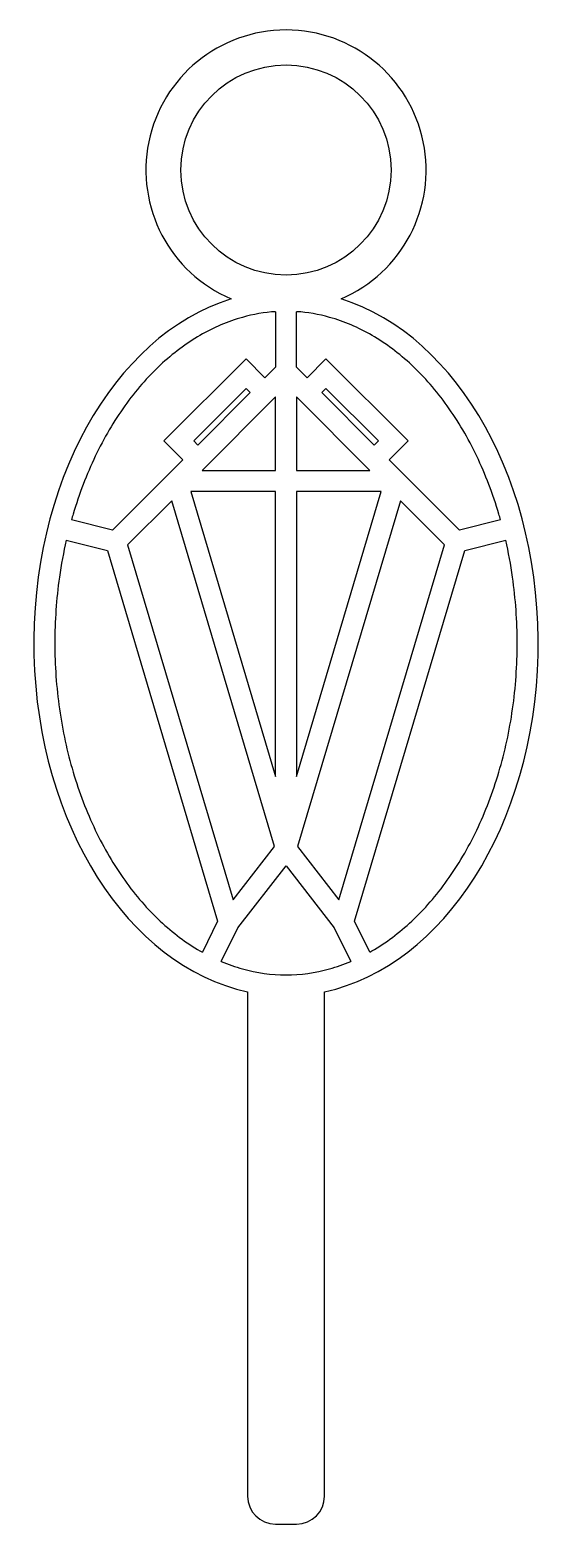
# Model space of a CAD drawing. Header units: millimetres. Extents: x -102 to -66, y -871 to -765.
import ezdxf

# ---------------------------------------------------------------- set-up
doc = ezdxf.new("R2010")
doc.units = ezdxf.units.MM

msp = doc.modelspace()

# ---------------------------------------------------------------- linework, layer by layer
at = {"color": 7, "linetype": 'Continuous', "lineweight": 25}
for p, q in [((-84.93, -784.7), (-84.93, -788.67)), ((-83.43, -788.67), (-83.43, -784.7)), ((-87.03, -788.07), (-92.89, -793.93)), ((-85.68, -789.42), (-87.03, -788.07)), ((-81.33, -788.07), (-82.68, -789.42)), ((-75.47, -793.93), (-81.33, -788.07)), ((-84.93, -788.67), (-85.68, -789.42)), ((-82.68, -789.42), (-83.43, -788.67)), ((-87.03, -790.19), (-90.77, -793.93)), ((-86.74, -790.48), (-87.03, -790.19)), ((-81.33, -790.19), (-81.62, -790.48)), ((-77.59, -793.93), (-81.33, -790.19)), ((-90.48, -794.22), (-86.74, -790.48)), ((-84.93, -790.79), (-90.17, -796.03)), ((-84.93, -796.03), (-84.93, -790.79)), ((-83.43, -790.79), (-83.43, -796.03)), ((-78.19, -796.03), (-83.43, -790.79)), ((-81.62, -790.48), (-77.88, -794.22)), ((-92.89, -793.93), (-91.54, -795.28)), ((-90.77, -793.93), (-90.48, -794.22)), ((-77.88, -794.22), (-77.59, -793.93)), ((-76.82, -795.28), (-75.47, -793.93)), ((-91.54, -795.28), (-96.56, -800.3)), ((-71.8, -800.3), (-76.82, -795.28)), ((-90.17, -796.03), (-84.93, -796.03)), ((-83.43, -796.03), (-78.19, -796.03)), ((-90.98, -797.53), (-84.93, -817.87)), ((-84.93, -797.53), (-90.98, -797.53)), ((-84.93, -817.87), (-84.93, -797.53)), ((-83.43, -817.87), (-77.39, -797.53)), ((-83.43, -797.53), (-83.43, -817.87)), ((-77.39, -797.53), (-83.43, -797.53)), ((-92.34, -798.2), (-95.49, -801.34)), ((-85.01, -822.87), (-92.34, -798.2)), ((-76.02, -798.2), (-83.35, -822.87)), ((-72.88, -801.34), (-76.02, -798.2)), ((-96.56, -800.3), (-99.49, -799.55)), ((-68.87, -799.55), (-71.8, -800.3)), ((-99.86, -801.01), (-96.93, -801.75)), ((-96.93, -801.75), (-89.07, -828.21)), ((-95.49, -801.34), (-87.96, -826.67)), ((-80.4, -826.67), (-72.88, -801.34)), ((-79.3, -828.21), (-71.43, -801.75)), ((-71.43, -801.75), (-68.5, -801.01)), ((-87.96, -826.67), (-85.01, -822.87)), ((-83.35, -822.87), (-80.4, -826.67)), ((-87.62, -828.68), (-84.18, -824.25)), ((-84.18, -824.25), (-80.74, -828.68)), ((-89.07, -828.21), (-90.15, -830.42)), ((-88.8, -831.08), (-87.62, -828.68)), ((-80.74, -828.68), (-79.56, -831.08)), ((-78.21, -830.42), (-79.3, -828.21)), ((-86.93, -833.24), (-86.93, -869.24)), ((-81.43, -869.24), (-81.43, -833.24)), ((-84.93, -871.24), (-83.43, -871.24))]:
    msp.add_line(p, q, dxfattribs=at)
msp.add_circle((-84.18, -774.59), 7.5, dxfattribs=at)
for centre, radius, start, end in [((-84.18, -774.59), 10, 293.1157, 246.8843), ((-84.93, -869.24), 2, 180, 270), ((-83.43, -869.24), 2, 270, 0)]:
    msp.add_arc(centre, radius, start, end, dxfattribs=at)
for start_param, end_param in [(0.219872, 2.988214), (3.294971, 6.063313)]:
    msp.add_ellipse((-84.18, -808.36), major_axis=(0, 25.18), ratio=0.714877, start_param=start_param, end_param=end_param, dxfattribs=at)
for points, knots in [([(-84.93, -784.7), (-85.72, -784.75), (-87.55, -785.07), (-90.35, -786.25), (-93.21, -788.39), (-95.76, -791.31), (-97.88, -794.92), (-98.99, -797.83), (-99.45, -799.42), (-99.49, -799.55)], [0.047172, 0.047172, 0.047172, 0.047172, 0.19635, 0.392699, 0.589049, 0.785398, 0.981748, 1.178097, 1.196285, 1.196285, 1.196285, 1.196285]), ([(-68.87, -799.55), (-68.91, -799.42), (-69.37, -797.83), (-70.48, -794.92), (-72.6, -791.31), (-75.15, -788.39), (-78.01, -786.25), (-80.81, -785.07), (-82.64, -784.75), (-83.43, -784.7)], [5.0869, 5.0869, 5.0869, 5.0869, 5.105088, 5.301438, 5.497787, 5.694137, 5.890486, 6.086836, 6.236013, 6.236013, 6.236013, 6.236013]), ([(-99.86, -801.01), (-100.06, -801.87), (-100.51, -804.29), (-100.79, -808.36), (-100.46, -813.09), (-99.47, -817.63), (-97.88, -821.79), (-95.76, -825.4), (-93.21, -828.33), (-91.25, -829.79), (-90.21, -830.39), (-90.15, -830.42)], [1.260562, 1.260562, 1.260562, 1.260562, 1.374447, 1.570796, 1.767146, 1.963495, 2.159845, 2.356194, 2.552544, 2.748894, 2.760038, 2.760038, 2.760038, 2.760038]), ([(-78.21, -830.42), (-78.16, -830.39), (-77.11, -829.79), (-75.15, -828.33), (-72.6, -825.4), (-70.48, -821.79), (-68.89, -817.63), (-67.9, -813.09), (-67.57, -808.36), (-67.86, -804.29), (-68.3, -801.87), (-68.5, -801.01)], [3.523147, 3.523147, 3.523147, 3.523147, 3.534292, 3.730641, 3.926991, 4.12334, 4.31969, 4.516039, 4.712389, 4.908739, 5.022623, 5.022623, 5.022623, 5.022623]), ([(-88.8, -831.08), (-88.3, -831.29), (-86.78, -831.82), (-84.18, -832.18), (-81.59, -831.82), (-80.06, -831.29), (-79.56, -831.08)], [2.8481932, 2.8481932, 2.8481932, 2.8481932, 2.9452431, 3.1415927, 3.3379422, 3.4349921, 3.4349921, 3.4349921, 3.4349921])]:
    msp.add_open_spline(points, degree=3, knots=knots, dxfattribs=at)

doc.saveas('drawing.dxf')
